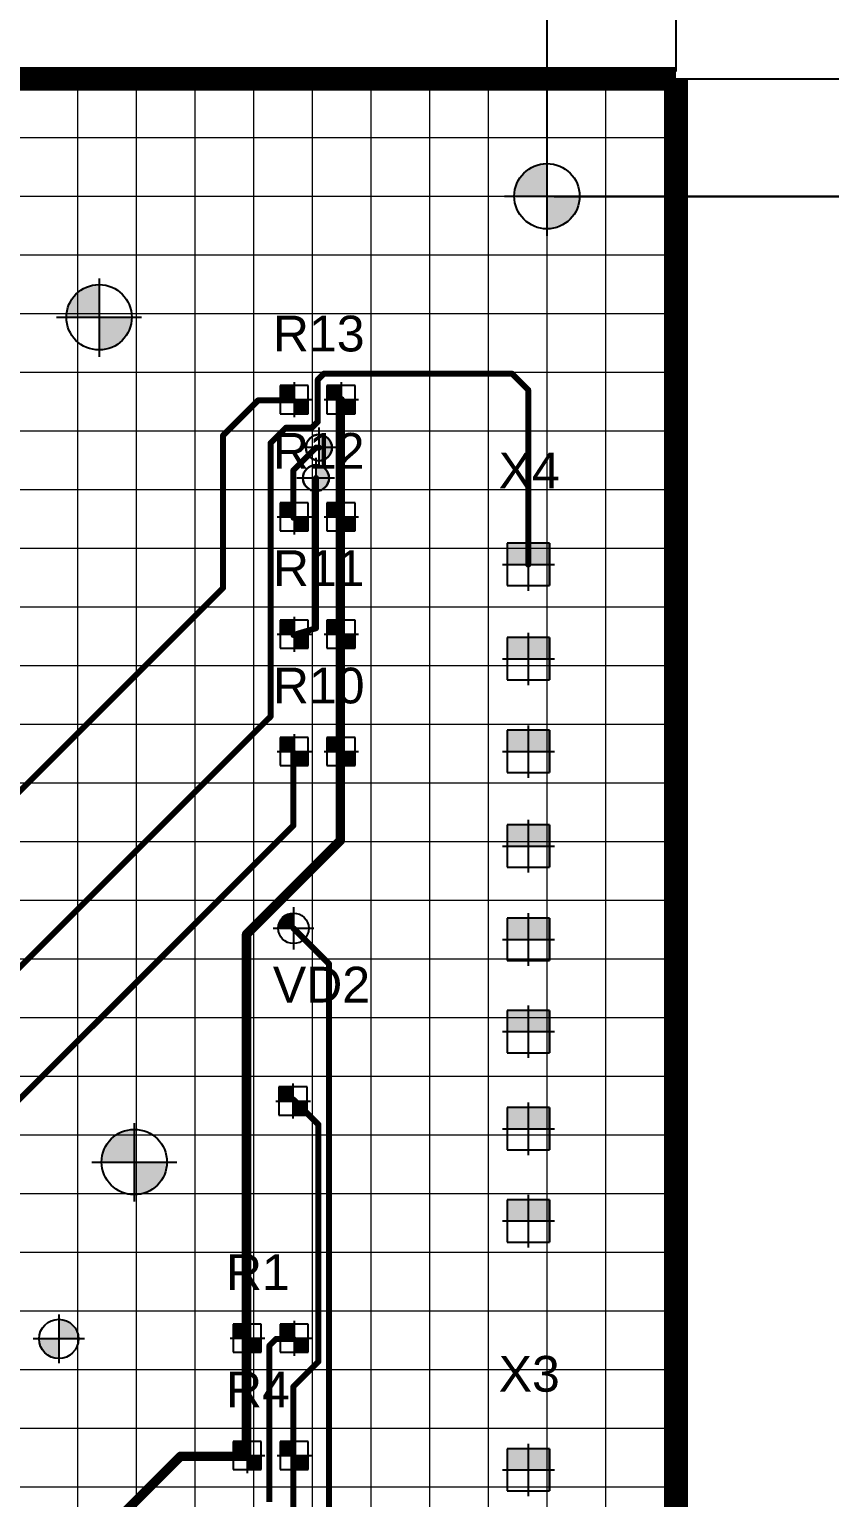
# Model space of a CAD drawing. Header units: millimetres. Extents: x 4478846 to 4492776, y 3796523 to 3799112.
# Drawn here: x 4481910.9 to 4481979.1, y 3798023.1 to 3798148.2 of the extents above; entities that cross this region are included whole.
import ezdxf

# ---------------------------------------------------------------- set-up
doc = ezdxf.new("R2010")
doc.units = ezdxf.units.MM
doc.linetypes.add('ACAD_ISO08W100', pattern=[36, 24, -3, 6, -3])
doc.layers.get('0').update_dxf_attribs({"lineweight": 25})
doc.layers.get('Defpoints').update_dxf_attribs({"color": 5})
for name, color, linetype in [('InternalPlane1', 76, 'Continuous'), ('InternalPlane2', 16, 'Continuous'), ('MultiLayer', 9, 'Continuous'), ('TopLayer', 1, 'Continuous'), ('TopOverlay', 2, 'Continuous'), ('Размеры', 7, 'Continuous')]:
    doc.layers.add(name, color=color, linetype=linetype)
for name, color, linetype, lineweight in [('Tonkaya', 3, 'Continuous', 25), ('TXT', 220, 'Continuous', 20), ('тонкая', 7, 'Continuous', 13)]:
    doc.layers.add(name, color=color, linetype=linetype, lineweight=lineweight)
doc.styles.get("Standard").update_dxf_attribs({"font": 'arial.ttf'})
doc.dimstyles.new('ISO-25', dxfattribs={"dimtxt": 2.5, "dimasz": 2.5, "dimexe": 1.25, "dimexo": 0.625, "dimtad": 1, "dimtxsty": 'Standard', "dimcen": 2.5, "dimadec": 0, "dimazin": 0, "dimtfac": 1, "dimtmove": 0, "dimatfit": 3, "dimfxl": 1, "dimarcsym": 0})

# ---------------------------------------------------------------- blocks, each defined once
blk = doc.blocks.new('*U275')
at = {"layer": 'тонкая'}
blk.add_line((-128, 0), (128, 0), dxfattribs=at)
blk = doc.blocks.new('*U276')
at = {"layer": 'тонкая', "color": 0, "linetype": 'ByBlock', "lineweight": -2, "transparency": 16777216}
for p in [(0, 190), (0, 185), (0, 180), (0, 175), (0, 170), (0, 165), (0, 160), (0, 155), (0, 150), (0, 145), (0, 140), (0, 135), (0, 130), (0, 125), (0, 120), (0, 115), (0, 110), (0, 105), (0, 100), (0, 95), (0, 90), (0, 85), (0, 80), (0, 75), (0, 70)]:
    blk.add_blockref('*U275', p, dxfattribs=at)
blk = doc.blocks.new('*U281')
at = {"layer": 'тонкая'}
blk.add_line((0, 95), (0, -95), dxfattribs=at)
blk = doc.blocks.new('*U282')
at = {"layer": 'тонкая', "color": 0, "linetype": 'ByBlock', "lineweight": -2, "transparency": 16777216}
for p in [(205, 0), (210, 0), (215, 0), (220, 0), (225, 0), (230, 0), (235, 0), (240, 0), (245, 0), (250, 0), (255, 0)]:
    blk.add_blockref('*U281', p, dxfattribs=at)
blk = doc.blocks.new('*D290')
at = {"layer": 'Defpoints', "color": 0, "transparency": 16777216}
for p in [(4481709.99, 3798203.87), (4481709.99, 3798143.99), (4481965.99, 3798143.99)]:
    blk.add_point(p, dxfattribs=at)
at = {"layer": 'тонкая', "color": 0, "lineweight": -2, "transparency": 16777216}
for p, q in [((4481709.99, 3798144.62), (4481709.99, 3798205.12)), ((4481965.99, 3798144.62), (4481965.99, 3798205.12)), ((4481963.49, 3798203.87), (4481712.49, 3798203.87))]:
    blk.add_line(p, q, dxfattribs=at)
at = {"layer": 'тонкая', "color": 0, "transparency": 16777216}
for points in [[(4481712.49, 3798204.29), (4481712.49, 3798203.46), (4481709.99, 3798203.87)], [(4481963.49, 3798204.29), (4481963.49, 3798203.46), (4481965.99, 3798203.87)]]:
    blk.add_solid(points, dxfattribs=at)
at = {"layer": 'тонкая', "color": 0, "transparency": 16777216, "insert": (4481837.99, 3798206), "char_height": 2.5, "width": 8.9417, "attachment_point": 5}
blk.add_mtext('130%%P0,2', dxfattribs=at)
blk = doc.blocks.new('*D291')
at = {"layer": 'Defpoints', "color": 0, "transparency": 16777216}
for p in [(4481719.99, 3798173.42), (4481719.99, 3798134.02), (4481954.99, 3798133.96)]:
    blk.add_point(p, dxfattribs=at)
at = {"layer": 'тонкая', "color": 0, "lineweight": -2, "transparency": 16777216}
for p, q in [((4481719.99, 3798134.65), (4481719.99, 3798174.67)), ((4481954.99, 3798134.58), (4481954.99, 3798174.67)), ((4481952.49, 3798173.42), (4481722.49, 3798173.42))]:
    blk.add_line(p, q, dxfattribs=at)
at = {"layer": 'тонкая', "color": 0, "transparency": 16777216}
for points in [[(4481722.49, 3798173.84), (4481722.49, 3798173.01), (4481719.99, 3798173.42)], [(4481952.49, 3798173.84), (4481952.49, 3798173.01), (4481954.99, 3798173.42)]]:
    blk.add_solid(points, dxfattribs=at)
at = {"layer": 'тонкая', "color": 0, "transparency": 16777216, "insert": (4481837.49, 3798175.32), "char_height": 2.5, "attachment_point": 5}
blk.add_mtext('120', dxfattribs=at)
blk = doc.blocks.new('*D292')
at = {"layer": 'Defpoints', "color": 0, "transparency": 16777216}
for p in [(4481965.99, 3798143.99), (4481965.99, 3797954.37), (4482029.45, 3797954.37)]:
    blk.add_point(p, dxfattribs=at)
at = {"layer": 'тонкая', "color": 0, "lineweight": -2, "transparency": 16777216}
for p, q in [((4481966.61, 3798143.99), (4482030.7, 3798143.99)), ((4482029.45, 3798141.49), (4482029.45, 3797956.87)), ((4481966.61, 3797954.37), (4482030.7, 3797954.37))]:
    blk.add_line(p, q, dxfattribs=at)
at = {"layer": 'тонкая', "color": 0, "transparency": 16777216}
for points in [[(4482029.03, 3798141.49), (4482029.87, 3798141.49), (4482029.45, 3798143.99)], [(4482029.03, 3797956.87), (4482029.87, 3797956.87), (4482029.45, 3797954.37)]]:
    blk.add_solid(points, dxfattribs=at)
at = {"layer": 'тонкая', "color": 0, "transparency": 16777216, "insert": (4482027.32, 3798049.18), "char_height": 2.5, "attachment_point": 5, "rotation": 90}
blk.add_mtext('95%%P0,2', dxfattribs=at)
blk = doc.blocks.new('*D293')
at = {"layer": 'Defpoints', "color": 0, "transparency": 16777216}
for p in [(4481954.99, 3798133.99), (4481954.99, 3797963.96), (4482001.46, 3797963.96)]:
    blk.add_point(p, dxfattribs=at)
at = {"layer": 'тонкая', "color": 0, "lineweight": -2, "transparency": 16777216}
for p, q in [((4481955.61, 3798133.99), (4482002.71, 3798133.99)), ((4482001.46, 3798131.49), (4482001.46, 3797966.46)), ((4481955.61, 3797963.96), (4482002.71, 3797963.96))]:
    blk.add_line(p, q, dxfattribs=at)
at = {"layer": 'тонкая', "color": 0, "transparency": 16777216}
for points in [[(4482001.04, 3798131.49), (4482001.88, 3798131.49), (4482001.46, 3798133.99)], [(4482001.04, 3797966.46), (4482001.88, 3797966.46), (4482001.46, 3797963.96)]]:
    blk.add_solid(points, dxfattribs=at)
at = {"layer": 'тонкая', "color": 0, "transparency": 16777216, "insert": (4481999.56, 3798048.97), "char_height": 2.5, "attachment_point": 5, "rotation": 90}
blk.add_mtext('85', dxfattribs=at)
blk = doc.blocks.new('*D294')
at = {"layer": 'Defpoints', "color": 0, "transparency": 16777216}
for p in [(4481954.99, 3798143.99), (4482001.4, 3798143.99), (4481954.99, 3798133.96)]:
    blk.add_point(p, dxfattribs=at)
at = {"layer": 'тонкая', "color": 0, "lineweight": -2, "transparency": 16777216}
for p, q in [((4481955.61, 3798143.99), (4482002.65, 3798143.99)), ((4482001.4, 3798136.46), (4482001.4, 3798141.49)), ((4481955.61, 3798133.96), (4482002.65, 3798133.96))]:
    blk.add_line(p, q, dxfattribs=at)
at = {"layer": 'тонкая', "color": 0, "transparency": 16777216}
for points in [[(4482000.98, 3798141.49), (4482001.82, 3798141.49), (4482001.4, 3798143.99)], [(4482000.98, 3798136.46), (4482001.82, 3798136.46), (4482001.4, 3798133.96)]]:
    blk.add_solid(points, dxfattribs=at)
at = {"layer": 'тонкая', "color": 0, "transparency": 16777216, "insert": (4481999.5, 3798138.97), "char_height": 2.5, "attachment_point": 5, "rotation": 90}
blk.add_mtext('5', dxfattribs=at)

msp = doc.modelspace()

# ---------------------------------------------------------------- hatches: boundary and pattern name
at = {"layer": 'Tonkaya'}
h = msp.add_hatch(color=7, dxfattribs=at)
h.dxf.hatch_style = 1
h.paths.add_polyline_path([(4481954.98717, 3798136.77403, 0.41421404), (4481952.20316, 3798133.99003), (4481954.98717, 3798133.99003)])
h.paths.add_polyline_path([(4481957.77116, 3798133.99003), (4481954.98717, 3798133.99003), (4481954.98717, 3798131.20603, 0.414213084)])
h = msp.add_hatch(color=7, dxfattribs=at)
h.dxf.hatch_style = 1
h.paths.add_polyline_path([(4481916.82715, 3798126.45402, 0.41421404), (4481914.04315, 3798123.67002), (4481916.82715, 3798123.67002)])
h.paths.add_polyline_path([(4481919.61115, 3798123.67002), (4481916.82715, 3798123.67002), (4481916.82715, 3798120.88602, 0.414213084)])
h = msp.add_hatch(color=7, dxfattribs=at)
h.dxf.hatch_style = 1
h.paths.add_polyline_path([(4481919.8272, 3798054.45406, 0.41421404), (4481917.04319, 3798051.67006), (4481919.8272, 3798051.67006)])
h.paths.add_polyline_path([(4481922.61119, 3798051.67006), (4481919.8272, 3798051.67006), (4481919.8272, 3798048.88606, 0.414213084)])
h = msp.add_hatch(color=7, dxfattribs=at)
h.dxf.hatch_style = 1
h.paths.add_polyline_path([(4481913.38717, 3798038.2678), (4481913.38717, 3798036.59008), (4481915.06489, 3798036.59008, 0.414213562)])
h.paths.add_polyline_path([(4481913.38717, 3798036.59008), (4481911.70945, 3798036.59008, 0.414213562), (4481913.38717, 3798034.91236)])
at = {"layer": 'TXT'}
h = msp.add_hatch(color=0, dxfattribs=at)
h.dxf.hatch_style = 1
h.paths.add_polyline_path([(4481933.38713, 3798072.89086, 0.414213562), (4481932.08633, 3798071.59006), (4481933.38713, 3798071.59006)])
at = {"layer": 'Размеры', "lineweight": 30}
h = msp.add_hatch(color=0, dxfattribs=at)
h.dxf.hatch_style = 1
edge = h.paths.add_edge_path()
edge.add_line((4481936.66949, 3798112.82856), (4481935.56076, 3798112.55843))
edge.add_line((4481935.56076, 3798112.55843), (4481935.56076, 3798111.44874))
edge.add_arc((4481935.67489, 3798112.4924), 1.04987, 263.7592025, 378.6746193)
edge = h.paths.add_edge_path()
edge.add_line((4481935.56076, 3798113.66812), (4481935.56076, 3798112.55843))
edge.add_line((4481935.56076, 3798112.55843), (4481936.66949, 3798112.82856))
edge.add_arc((4481935.48779, 3798112.41988), 1.25038, 19.0774453, 86.6543092)
h = msp.add_hatch(color=0, dxfattribs=at)
h.dxf.hatch_style = 1
edge = h.paths.add_edge_path()
edge.add_line((4481936.41549, 3798110.23776), (4481935.30676, 3798109.96763))
edge.add_line((4481935.30676, 3798109.96763), (4481935.30676, 3798108.85794))
edge.add_arc((4481935.42089, 3798109.9016), 1.04987, 263.7592025, 378.6746193)
edge = h.paths.add_edge_path()
edge.add_line((4481935.30676, 3798111.07732), (4481935.30676, 3798109.96763))
edge.add_line((4481935.30676, 3798109.96763), (4481936.41549, 3798110.23776))
edge.add_arc((4481935.23379, 3798109.82908), 1.25038, 19.0774453, 86.6543092)

# ---------------------------------------------------------------- linework, layer by layer
at = {"color": 7, "linetype": 'Continuous'}
for p, q in [((4481934.64713, 3798117.86002), (4481932.24287, 3798117.86002)), ((4481932.24287, 3798117.86002), (4481932.24287, 3798115.45576)), ((4481933.445, 3798118.1386), (4481933.44419, 3798115.15668)), ((4481934.64713, 3798115.45576), (4481934.64713, 3798117.86002)), ((4481934.64713, 3798115.45576), (4481934.64713, 3798117.86002)), ((4481938.64712, 3798117.86002), (4481936.24286, 3798117.86002)), ((4481936.24286, 3798117.86002), (4481936.24286, 3798115.45576)), ((4481937.44499, 3798118.1386), (4481937.44418, 3798115.15668)), ((4481938.64712, 3798115.45576), (4481938.64712, 3798117.86002)), ((4481938.64712, 3798115.45576), (4481938.64712, 3798117.86002)), ((4481931.99012, 3798116.65789), (4481934.94277, 3798116.65789)), ((4481935.99011, 3798116.65789), (4481938.94277, 3798116.65789)), ((4481932.24287, 3798115.45576), (4481934.64713, 3798115.45576)), ((4481936.24286, 3798115.45576), (4481938.64712, 3798115.45576)), ((4481934.64713, 3798107.86004), (4481932.24287, 3798107.86004)), ((4481932.24287, 3798107.86004), (4481932.24287, 3798105.45578)), ((4481933.445, 3798108.13862), (4481933.44419, 3798105.1567)), ((4481934.64713, 3798105.45578), (4481934.64713, 3798107.86004)), ((4481934.64713, 3798105.45578), (4481934.64713, 3798107.86004)), ((4481938.64712, 3798107.86004), (4481936.24286, 3798107.86004)), ((4481936.24286, 3798107.86004), (4481936.24286, 3798105.45578)), ((4481937.44499, 3798108.13862), (4481937.44418, 3798105.1567)), ((4481938.64712, 3798105.45578), (4481938.64712, 3798107.86004)), ((4481938.64712, 3798105.45578), (4481938.64712, 3798107.86004)), ((4481931.99012, 3798106.65791), (4481934.94277, 3798106.65791)), ((4481935.99011, 3798106.65791), (4481938.94277, 3798106.65791)), ((4481932.24287, 3798105.45578), (4481934.64713, 3798105.45578)), ((4481936.24286, 3798105.45578), (4481938.64712, 3798105.45578)), ((4481953.38781, 3798104.8265), (4481953.38658, 3798100.35361)), ((4481955.191, 3798104.40863), (4481951.58461, 3798104.40863)), ((4481951.58461, 3798104.40863), (4481951.58461, 3798100.80223)), ((4481955.19078, 3798104.40764), (4481955.1888, 3798100.80125)), ((4481955.191, 3798100.80223), (4481955.191, 3798104.40863)), ((4481951.20549, 3798102.60543), (4481955.63447, 3798102.60543)), ((4481951.58461, 3798100.80223), (4481955.191, 3798100.80223)), ((4481934.64713, 3798097.86006), (4481932.24287, 3798097.86006)), ((4481932.24287, 3798097.86006), (4481932.24287, 3798095.4558)), ((4481933.445, 3798098.13864), (4481933.44419, 3798095.15672)), ((4481934.64713, 3798095.4558), (4481934.64713, 3798097.86006)), ((4481934.64713, 3798095.4558), (4481934.64713, 3798097.86006)), ((4481938.64712, 3798097.86006), (4481936.24286, 3798097.86006)), ((4481936.24286, 3798097.86006), (4481936.24286, 3798095.4558)), ((4481937.44499, 3798098.13864), (4481937.44418, 3798095.15672)), ((4481938.64712, 3798095.4558), (4481938.64712, 3798097.86006)), ((4481938.64712, 3798095.4558), (4481938.64712, 3798097.86006)), ((4481931.99012, 3798096.65793), (4481934.94277, 3798096.65793)), ((4481935.99011, 3798096.65793), (4481938.94277, 3798096.65793)), ((4481955.191, 3798096.36672), (4481951.58461, 3798096.36672)), ((4481951.58461, 3798096.36672), (4481951.58461, 3798092.76032)), ((4481953.38781, 3798096.78459), (4481953.38658, 3798092.3117)), ((4481955.19078, 3798096.36573), (4481955.1888, 3798092.75934)), ((4481955.191, 3798092.76032), (4481955.191, 3798096.36672)), ((4481932.24287, 3798095.4558), (4481934.64713, 3798095.4558)), ((4481936.24286, 3798095.4558), (4481938.64712, 3798095.4558)), ((4481951.20549, 3798094.56352), (4481955.63447, 3798094.56352)), ((4481951.58461, 3798092.76032), (4481955.191, 3798092.76032)), ((4481955.191, 3798088.46768), (4481951.58461, 3798088.46768)), ((4481951.58461, 3798088.46768), (4481951.58461, 3798084.86129)), ((4481953.38781, 3798088.88555), (4481953.38658, 3798084.41266)), ((4481955.19078, 3798088.4667), (4481955.1888, 3798084.8603)), ((4481955.191, 3798084.86129), (4481955.191, 3798088.46768)), ((4481934.64713, 3798087.86008), (4481932.24287, 3798087.86008)), ((4481932.24287, 3798087.86008), (4481932.24287, 3798085.45582)), ((4481933.445, 3798088.13866), (4481933.44419, 3798085.15674)), ((4481934.64713, 3798085.45582), (4481934.64713, 3798087.86008)), ((4481934.64713, 3798085.45582), (4481934.64713, 3798087.86008)), ((4481938.64712, 3798087.86008), (4481936.24286, 3798087.86008)), ((4481936.24286, 3798087.86008), (4481936.24286, 3798085.45582)), ((4481937.44499, 3798088.13866), (4481937.44418, 3798085.15674)), ((4481938.64712, 3798085.45582), (4481938.64712, 3798087.86008)), ((4481938.64712, 3798085.45582), (4481938.64712, 3798087.86008)), ((4481931.99012, 3798086.65795), (4481934.94277, 3798086.65795)), ((4481935.99011, 3798086.65795), (4481938.94277, 3798086.65795)), ((4481951.20549, 3798086.66449), (4481955.63447, 3798086.66449)), ((4481932.24287, 3798085.45582), (4481934.64713, 3798085.45582)), ((4481936.24286, 3798085.45582), (4481938.64712, 3798085.45582)), ((4481951.58461, 3798084.86129), (4481955.191, 3798084.86129)), ((4481955.191, 3798080.40657), (4481951.58461, 3798080.40657)), ((4481951.58461, 3798080.40657), (4481951.58461, 3798076.80018)), ((4481953.38781, 3798080.82444), (4481953.38658, 3798076.35155)), ((4481955.19078, 3798080.40559), (4481955.1888, 3798076.79919)), ((4481955.191, 3798076.80018), (4481955.191, 3798080.40657)), ((4481951.20549, 3798078.60338), (4481955.63447, 3798078.60338)), ((4481951.58461, 3798076.80018), (4481955.191, 3798076.80018)), ((4481955.191, 3798072.45007), (4481951.58461, 3798072.45007)), ((4481951.58461, 3798072.45007), (4481951.58461, 3798068.84368)), ((4481953.38781, 3798072.86794), (4481953.38658, 3798068.39505)), ((4481955.19078, 3798072.44909), (4481955.1888, 3798068.8427)), ((4481955.191, 3798068.84368), (4481955.191, 3798072.45007)), ((4481951.20549, 3798070.64688), (4481955.63447, 3798070.64688)), ((4481951.58461, 3798068.84368), (4481955.191, 3798068.84368)), ((4481953.38781, 3798065.01206), (4481953.38658, 3798060.53917)), ((4481955.191, 3798064.59419), (4481951.58461, 3798064.59419)), ((4481951.58461, 3798064.59419), (4481951.58461, 3798060.98779)), ((4481955.19078, 3798064.5932), (4481955.1888, 3798060.98681)), ((4481955.191, 3798060.98779), (4481955.191, 3798064.59419)), ((4481951.20549, 3798062.79099), (4481955.63447, 3798062.79099)), ((4481951.58461, 3798060.98779), (4481955.191, 3798060.98779)), ((4481934.54727, 3798058.07232), (4481932.14301, 3798058.07232)), ((4481932.14301, 3798058.07232), (4481932.14301, 3798055.66805)), ((4481933.34514, 3798058.3509), (4481933.34432, 3798055.36897)), ((4481934.54727, 3798055.66805), (4481934.54727, 3798058.07232)), ((4481934.54727, 3798055.66805), (4481934.54727, 3798058.07232)), ((4481931.89026, 3798056.87019), (4481934.84291, 3798056.87019)), ((4481955.191, 3798056.31708), (4481951.58461, 3798056.31708)), ((4481951.58461, 3798056.31708), (4481951.58461, 3798052.71069)), ((4481953.38781, 3798056.73495), (4481953.38658, 3798052.26206)), ((4481955.19078, 3798056.31609), (4481955.1888, 3798052.7097)), ((4481955.191, 3798052.71069), (4481955.191, 3798056.31708)), ((4481932.14301, 3798055.66805), (4481934.54727, 3798055.66805)), ((4481951.20549, 3798054.51388), (4481955.63447, 3798054.51388)), ((4481951.58461, 3798052.71069), (4481955.191, 3798052.71069)), ((4481955.191, 3798048.45143), (4481951.58461, 3798048.45143)), ((4481951.58461, 3798048.45143), (4481951.58461, 3798044.84503)), ((4481953.38781, 3798048.8693), (4481953.38658, 3798044.39641)), ((4481955.19078, 3798048.45044), (4481955.1888, 3798044.84405)), ((4481955.191, 3798044.84503), (4481955.191, 3798048.45143)), ((4481951.20549, 3798046.64823), (4481955.63447, 3798046.64823)), ((4481951.58461, 3798044.84503), (4481955.191, 3798044.84503)), ((4481930.64714, 3798037.86008), (4481928.24288, 3798037.86008)), ((4481928.24288, 3798037.86008), (4481928.24288, 3798035.45582)), ((4481929.44501, 3798038.13866), (4481929.44419, 3798035.15674)), ((4481930.64714, 3798035.45582), (4481930.64714, 3798037.86008)), ((4481930.64714, 3798035.45582), (4481930.64714, 3798037.86008)), ((4481934.64713, 3798037.86008), (4481932.24287, 3798037.86008)), ((4481932.24287, 3798037.86008), (4481932.24287, 3798035.45582)), ((4481933.445, 3798038.13866), (4481933.44419, 3798035.15674)), ((4481934.64713, 3798035.45582), (4481934.64713, 3798037.86008)), ((4481934.64713, 3798035.45582), (4481934.64713, 3798037.86008)), ((4481927.99013, 3798036.65795), (4481930.94278, 3798036.65795)), ((4481931.99012, 3798036.65795), (4481934.94277, 3798036.65795)), ((4481928.24288, 3798035.45582), (4481930.64714, 3798035.45582)), ((4481932.24287, 3798035.45582), (4481934.64713, 3798035.45582)), ((4481930.64714, 3798027.86), (4481928.24288, 3798027.86)), ((4481928.24288, 3798027.86), (4481928.24288, 3798025.45574)), ((4481929.44501, 3798028.13858), (4481929.44419, 3798025.15665)), ((4481930.64714, 3798025.45574), (4481930.64714, 3798027.86)), ((4481930.64714, 3798025.45574), (4481930.64714, 3798027.86)), ((4481934.64713, 3798027.86), (4481932.24287, 3798027.86)), ((4481932.24287, 3798027.86), (4481932.24287, 3798025.45574)), ((4481933.445, 3798028.13858), (4481933.44419, 3798025.15665)), ((4481934.64713, 3798025.45574), (4481934.64713, 3798027.86)), ((4481934.64713, 3798025.45574), (4481934.64713, 3798027.86)), ((4481955.191, 3798027.23877), (4481951.58461, 3798027.23877)), ((4481951.58461, 3798027.23877), (4481951.58461, 3798023.63237)), ((4481953.38781, 3798027.65664), (4481953.38658, 3798023.18375)), ((4481955.19078, 3798027.23778), (4481955.1888, 3798023.63139)), ((4481955.191, 3798023.63237), (4481955.191, 3798027.23877)), ((4481927.99013, 3798026.65787), (4481930.94278, 3798026.65787)), ((4481931.99012, 3798026.65787), (4481934.94277, 3798026.65787)), ((4481928.24288, 3798025.45574), (4481930.64714, 3798025.45574)), ((4481932.24287, 3798025.45574), (4481934.64713, 3798025.45574)), ((4481951.20549, 3798025.43557), (4481955.63447, 3798025.43557)), ((4481951.58461, 3798023.63237), (4481955.191, 3798023.63237))]:
    msp.add_line(p, q, dxfattribs=at)
at = {"color": 7}
for points in [[(4481933.445, 3798116.65789), (4481933.445, 3798117.86002), (4481932.24287, 3798116.65789), (4481932.24287, 3798117.86002)], [(4481933.445, 3798116.65789), (4481933.445, 3798117.86002), (4481932.24287, 3798116.65789), (4481932.24287, 3798117.86002)], [(4481937.44499, 3798116.65789), (4481937.44499, 3798117.86002), (4481936.24286, 3798116.65789), (4481936.24286, 3798117.86002)], [(4481937.44499, 3798116.65789), (4481937.44499, 3798117.86002), (4481936.24286, 3798116.65789), (4481936.24286, 3798117.86002)], [(4481933.445, 3798116.65789), (4481933.445, 3798115.45576), (4481934.64713, 3798116.65789), (4481934.64713, 3798115.45576)], [(4481933.445, 3798116.65789), (4481933.445, 3798115.45576), (4481934.64713, 3798116.65789), (4481934.64713, 3798115.45576)], [(4481937.44499, 3798116.65789), (4481937.44499, 3798115.45576), (4481938.64712, 3798116.65789), (4481938.64712, 3798115.45576)], [(4481937.44499, 3798116.65789), (4481937.44499, 3798115.45576), (4481938.64712, 3798116.65789), (4481938.64712, 3798115.45576)], [(4481933.445, 3798106.65791), (4481933.445, 3798107.86004), (4481932.24287, 3798106.65791), (4481932.24287, 3798107.86004)], [(4481933.445, 3798106.65791), (4481933.445, 3798107.86004), (4481932.24287, 3798106.65791), (4481932.24287, 3798107.86004)], [(4481937.44499, 3798106.65791), (4481937.44499, 3798107.86004), (4481936.24286, 3798106.65791), (4481936.24286, 3798107.86004)], [(4481937.44499, 3798106.65791), (4481937.44499, 3798107.86004), (4481936.24286, 3798106.65791), (4481936.24286, 3798107.86004)], [(4481933.445, 3798106.65791), (4481933.445, 3798105.45578), (4481934.64713, 3798106.65791), (4481934.64713, 3798105.45578)], [(4481933.445, 3798106.65791), (4481933.445, 3798105.45578), (4481934.64713, 3798106.65791), (4481934.64713, 3798105.45578)], [(4481937.44499, 3798106.65791), (4481937.44499, 3798105.45578), (4481938.64712, 3798106.65791), (4481938.64712, 3798105.45578)], [(4481937.44499, 3798106.65791), (4481937.44499, 3798105.45578), (4481938.64712, 3798106.65791), (4481938.64712, 3798105.45578)], [(4481953.38781, 3798102.60543), (4481953.38781, 3798104.40863), (4481951.58461, 3798102.60543), (4481951.58461, 3798104.40863)], [(4481953.38781, 3798102.60543), (4481953.38781, 3798104.40863), (4481951.58461, 3798102.60543), (4481951.58461, 3798104.40863)], [(4481953.38659, 3798102.60543), (4481953.38758, 3798104.40863), (4481955.18979, 3798102.60444), (4481955.19078, 3798104.40764)], [(4481953.38659, 3798102.60543), (4481953.38758, 3798104.40863), (4481955.18979, 3798102.60444), (4481955.19078, 3798104.40764)], [(4481933.445, 3798096.65793), (4481933.445, 3798097.86006), (4481932.24287, 3798096.65793), (4481932.24287, 3798097.86006)], [(4481933.445, 3798096.65793), (4481933.445, 3798097.86006), (4481932.24287, 3798096.65793), (4481932.24287, 3798097.86006)], [(4481937.44499, 3798096.65793), (4481937.44499, 3798097.86006), (4481936.24286, 3798096.65793), (4481936.24286, 3798097.86006)], [(4481937.44499, 3798096.65793), (4481937.44499, 3798097.86006), (4481936.24286, 3798096.65793), (4481936.24286, 3798097.86006)], [(4481933.445, 3798096.65793), (4481933.445, 3798095.4558), (4481934.64713, 3798096.65793), (4481934.64713, 3798095.4558)], [(4481933.445, 3798096.65793), (4481933.445, 3798095.4558), (4481934.64713, 3798096.65793), (4481934.64713, 3798095.4558)], [(4481937.44499, 3798096.65793), (4481937.44499, 3798095.4558), (4481938.64712, 3798096.65793), (4481938.64712, 3798095.4558)], [(4481937.44499, 3798096.65793), (4481937.44499, 3798095.4558), (4481938.64712, 3798096.65793), (4481938.64712, 3798095.4558)], [(4481953.38781, 3798094.56352), (4481953.38781, 3798096.36672), (4481951.58461, 3798094.56352), (4481951.58461, 3798096.36672)], [(4481953.38781, 3798094.56352), (4481953.38781, 3798096.36672), (4481951.58461, 3798094.56352), (4481951.58461, 3798096.36672)], [(4481953.38659, 3798094.56352), (4481953.38758, 3798096.36672), (4481955.18979, 3798094.56253), (4481955.19078, 3798096.36573)], [(4481953.38659, 3798094.56352), (4481953.38758, 3798096.36672), (4481955.18979, 3798094.56253), (4481955.19078, 3798096.36573)], [(4481953.38781, 3798086.66449), (4481953.38781, 3798088.46768), (4481951.58461, 3798086.66449), (4481951.58461, 3798088.46768)], [(4481953.38781, 3798086.66449), (4481953.38781, 3798088.46768), (4481951.58461, 3798086.66449), (4481951.58461, 3798088.46768)], [(4481953.38659, 3798086.66449), (4481953.38758, 3798088.46768), (4481955.18979, 3798086.6635), (4481955.19078, 3798088.4667)], [(4481953.38659, 3798086.66449), (4481953.38758, 3798088.46768), (4481955.18979, 3798086.6635), (4481955.19078, 3798088.4667)], [(4481933.445, 3798086.65795), (4481933.445, 3798087.86008), (4481932.24287, 3798086.65795), (4481932.24287, 3798087.86008)], [(4481933.445, 3798086.65795), (4481933.445, 3798087.86008), (4481932.24287, 3798086.65795), (4481932.24287, 3798087.86008)], [(4481937.44499, 3798086.65795), (4481937.44499, 3798087.86008), (4481936.24286, 3798086.65795), (4481936.24286, 3798087.86008)], [(4481937.44499, 3798086.65795), (4481937.44499, 3798087.86008), (4481936.24286, 3798086.65795), (4481936.24286, 3798087.86008)], [(4481933.445, 3798086.65795), (4481933.445, 3798085.45582), (4481934.64713, 3798086.65795), (4481934.64713, 3798085.45582)], [(4481933.445, 3798086.65795), (4481933.445, 3798085.45582), (4481934.64713, 3798086.65795), (4481934.64713, 3798085.45582)], [(4481937.44499, 3798086.65795), (4481937.44499, 3798085.45582), (4481938.64712, 3798086.65795), (4481938.64712, 3798085.45582)], [(4481937.44499, 3798086.65795), (4481937.44499, 3798085.45582), (4481938.64712, 3798086.65795), (4481938.64712, 3798085.45582)], [(4481953.38781, 3798078.60338), (4481953.38781, 3798080.40657), (4481951.58461, 3798078.60338), (4481951.58461, 3798080.40657)], [(4481953.38781, 3798078.60338), (4481953.38781, 3798080.40657), (4481951.58461, 3798078.60338), (4481951.58461, 3798080.40657)], [(4481953.38659, 3798078.60338), (4481953.38758, 3798080.40657), (4481955.18979, 3798078.60239), (4481955.19078, 3798080.40559)], [(4481953.38659, 3798078.60338), (4481953.38758, 3798080.40657), (4481955.18979, 3798078.60239), (4481955.19078, 3798080.40559)], [(4481953.38781, 3798070.64688), (4481953.38781, 3798072.45007), (4481951.58461, 3798070.64688), (4481951.58461, 3798072.45007)], [(4481953.38781, 3798070.64688), (4481953.38781, 3798072.45007), (4481951.58461, 3798070.64688), (4481951.58461, 3798072.45007)], [(4481953.38659, 3798070.64688), (4481953.38758, 3798072.45007), (4481955.18979, 3798070.64589), (4481955.19078, 3798072.44909)], [(4481953.38659, 3798070.64688), (4481953.38758, 3798072.45007), (4481955.18979, 3798070.64589), (4481955.19078, 3798072.44909)], [(4481953.38781, 3798062.79099), (4481953.38781, 3798064.59419), (4481951.58461, 3798062.79099), (4481951.58461, 3798064.59419)], [(4481953.38781, 3798062.79099), (4481953.38781, 3798064.59419), (4481951.58461, 3798062.79099), (4481951.58461, 3798064.59419)], [(4481953.38659, 3798062.79099), (4481953.38758, 3798064.59419), (4481955.18979, 3798062.79), (4481955.19078, 3798064.5932)], [(4481953.38659, 3798062.79099), (4481953.38758, 3798064.59419), (4481955.18979, 3798062.79), (4481955.19078, 3798064.5932)], [(4481933.34514, 3798056.87019), (4481933.34514, 3798058.07232), (4481932.14301, 3798056.87019), (4481932.14301, 3798058.07232)], [(4481933.34514, 3798056.87019), (4481933.34514, 3798058.07232), (4481932.14301, 3798056.87019), (4481932.14301, 3798058.07232)], [(4481933.34514, 3798056.87019), (4481933.34514, 3798055.66805), (4481934.54727, 3798056.87019), (4481934.54727, 3798055.66805)], [(4481933.34514, 3798056.87019), (4481933.34514, 3798055.66805), (4481934.54727, 3798056.87019), (4481934.54727, 3798055.66805)], [(4481953.38781, 3798054.51388), (4481953.38781, 3798056.31708), (4481951.58461, 3798054.51388), (4481951.58461, 3798056.31708)], [(4481953.38781, 3798054.51388), (4481953.38781, 3798056.31708), (4481951.58461, 3798054.51388), (4481951.58461, 3798056.31708)], [(4481953.38659, 3798054.51388), (4481953.38758, 3798056.31708), (4481955.18979, 3798054.5129), (4481955.19078, 3798056.31609)], [(4481953.38659, 3798054.51388), (4481953.38758, 3798056.31708), (4481955.18979, 3798054.5129), (4481955.19078, 3798056.31609)], [(4481953.38781, 3798046.64823), (4481953.38781, 3798048.45143), (4481951.58461, 3798046.64823), (4481951.58461, 3798048.45143)], [(4481953.38781, 3798046.64823), (4481953.38781, 3798048.45143), (4481951.58461, 3798046.64823), (4481951.58461, 3798048.45143)], [(4481953.38659, 3798046.64823), (4481953.38758, 3798048.45143), (4481955.18979, 3798046.64724), (4481955.19078, 3798048.45044)], [(4481953.38659, 3798046.64823), (4481953.38758, 3798048.45143), (4481955.18979, 3798046.64724), (4481955.19078, 3798048.45044)], [(4481929.44501, 3798036.65795), (4481929.44501, 3798037.86008), (4481928.24288, 3798036.65795), (4481928.24288, 3798037.86008)], [(4481929.44501, 3798036.65795), (4481929.44501, 3798037.86008), (4481928.24288, 3798036.65795), (4481928.24288, 3798037.86008)], [(4481933.445, 3798036.65795), (4481933.445, 3798037.86008), (4481932.24287, 3798036.65795), (4481932.24287, 3798037.86008)], [(4481933.445, 3798036.65795), (4481933.445, 3798037.86008), (4481932.24287, 3798036.65795), (4481932.24287, 3798037.86008)], [(4481929.44501, 3798036.65795), (4481929.44501, 3798035.45582), (4481930.64714, 3798036.65795), (4481930.64714, 3798035.45582)], [(4481929.44501, 3798036.65795), (4481929.44501, 3798035.45582), (4481930.64714, 3798036.65795), (4481930.64714, 3798035.45582)], [(4481933.445, 3798036.65795), (4481933.445, 3798035.45582), (4481934.64713, 3798036.65795), (4481934.64713, 3798035.45582)], [(4481933.445, 3798036.65795), (4481933.445, 3798035.45582), (4481934.64713, 3798036.65795), (4481934.64713, 3798035.45582)], [(4481929.44501, 3798026.65787), (4481929.44501, 3798027.86), (4481928.24288, 3798026.65787), (4481928.24288, 3798027.86)], [(4481929.44501, 3798026.65787), (4481929.44501, 3798027.86), (4481928.24288, 3798026.65787), (4481928.24288, 3798027.86)], [(4481933.445, 3798026.65787), (4481933.445, 3798027.86), (4481932.24287, 3798026.65787), (4481932.24287, 3798027.86)], [(4481933.445, 3798026.65787), (4481933.445, 3798027.86), (4481932.24287, 3798026.65787), (4481932.24287, 3798027.86)], [(4481953.38781, 3798025.43557), (4481953.38781, 3798027.23877), (4481951.58461, 3798025.43557), (4481951.58461, 3798027.23877)], [(4481953.38781, 3798025.43557), (4481953.38781, 3798027.23877), (4481951.58461, 3798025.43557), (4481951.58461, 3798027.23877)], [(4481953.38659, 3798025.43557), (4481953.38758, 3798027.23877), (4481955.18979, 3798025.43458), (4481955.19078, 3798027.23778)], [(4481953.38659, 3798025.43557), (4481953.38758, 3798027.23877), (4481955.18979, 3798025.43458), (4481955.19078, 3798027.23778)], [(4481929.44501, 3798026.65787), (4481929.44501, 3798025.45574), (4481930.64714, 3798026.65787), (4481930.64714, 3798025.45574)], [(4481929.44501, 3798026.65787), (4481929.44501, 3798025.45574), (4481930.64714, 3798026.65787), (4481930.64714, 3798025.45574)], [(4481933.445, 3798026.65787), (4481933.445, 3798025.45574), (4481934.64713, 3798026.65787), (4481934.64713, 3798025.45574)], [(4481933.445, 3798026.65787), (4481933.445, 3798025.45574), (4481934.64713, 3798026.65787), (4481934.64713, 3798025.45574)]]:
    msp.add_solid(points, dxfattribs=at)
at = {"layer": 'InternalPlane1', "lineweight": 106, "const_width": 2.032}
msp.add_lwpolyline([(4481965.98716, 3797953.99003), (4481965.98717, 3798143.99003)], dxfattribs=at)
at = {"layer": 'InternalPlane1', "const_width": 1.016}
msp.add_lwpolyline([(4481965.47917, 3798138.99003, 1), (4481966.49517, 3798138.99003, 1)], format="xyb", close=True, dxfattribs=at)
msp.add_lwpolyline([(4481965.47917, 3798138.99003, 1), (4481966.49517, 3798138.99003, 1)], format="xyb", close=True, dxfattribs=at)
at = {"layer": 'InternalPlane2', "lineweight": 106, "const_width": 2.032}
for points in [[(4481709.98716, 3798143.99003), (4481965.98717, 3798143.99003)], [(4481965.98716, 3797953.99003), (4481965.98717, 3798143.99003)]]:
    msp.add_lwpolyline(points, dxfattribs=at)
at = {"layer": 'InternalPlane2', "const_width": 1.016}
msp.add_lwpolyline([(4481965.47917, 3798138.99003, 1), (4481966.49517, 3798138.99003, 1)], format="xyb", close=True, dxfattribs=at)
msp.add_lwpolyline([(4481965.47917, 3798138.99003, 1), (4481966.49517, 3798138.99003, 1)], format="xyb", close=True, dxfattribs=at)
at = {"layer": 'MultiLayer', "color": 0}
msp.add_circle((4481933.38713, 3798071.59006), 1.3008, dxfattribs=at)
at = {"layer": 'Tonkaya', "color": 7, "lineweight": -2}
for p, q in [((4481954.98717, 3798137.29596), (4481954.98717, 3798130.61436)), ((4481951.36796, 3798133.99003), (4481958.60637, 3798133.99003)), ((4481916.82715, 3798126.97595), (4481916.82715, 3798120.29435)), ((4481913.20794, 3798123.67002), (4481920.44635, 3798123.67002)), ((4481919.8272, 3798054.97599), (4481919.8272, 3798048.29439)), ((4481916.20799, 3798051.67006), (4481923.44639, 3798051.67006))]:
    msp.add_line(p, q, dxfattribs=at)
at = {"layer": 'Tonkaya', "color": 7}
for p, q in [((4481935.56076, 3798114.2736), (4481935.56076, 3798110.9318)), ((4481937.14876, 3798112.55843), (4481933.91986, 3798112.55843)), ((4481935.30676, 3798111.6828), (4481935.30676, 3798108.341)), ((4481936.89476, 3798109.96763), (4481933.66586, 3798109.96763)), ((4481913.38717, 3798038.66378), (4481913.38717, 3798034.51638)), ((4481915.57562, 3798036.59008), (4481911.19873, 3798036.59008))]:
    msp.add_line(p, q, dxfattribs=at)
for centre, radius in [((4481954.98716, 3798133.99003), 2.784), ((4481916.82715, 3798123.67002), 2.784), ((4481919.82719, 3798051.67006), 2.784), ((4481913.38717, 3798036.59008), 1.67772)]:
    msp.add_circle(centre, radius, dxfattribs=at)
at = {"layer": 'TopLayer', "color": 0, "linetype": 'ACAD_ISO08W100'}
for p, q in [((4481933.38713, 3798073.38771), (4481933.38713, 3798069.79241)), ((4481931.65808, 3798071.59006), (4481935.11619, 3798071.59006))]:
    msp.add_line(p, q, dxfattribs=at)
at = {"layer": 'TopLayer'}
for points, const_width in [([(4481935.45916, 3798118.34963), (4481935.96716, 3798118.85763)], 0.508), ([(4481935.45916, 3798114.76519), (4481935.45916, 3798118.34963)], 0.508), ([(4481935.96716, 3798118.85763), (4481952.0156, 3798118.85763)], 0.508), ([(4481952.0156, 3798118.85763), (4481953.3872, 3798117.48603)], 0.508), ([(4481953.3872, 3798102.59005), (4481953.3872, 3798117.48603)], 0.508), ([(4481927.38196, 3798113.59282), (4481930.37916, 3798116.59002)], 0.508), ([(4481930.37916, 3798116.59002), (4481933.38713, 3798116.59002)], 0.508), ([(4481937.38713, 3798106.59004), (4481937.38713, 3798116.59002)], 0.8), ([(4481934.95116, 3798114.25719), (4481935.45916, 3798114.76519)], 0.508), ([(4481927.38196, 3798100.58487), (4481927.38196, 3798113.59282)], 0.508), ([(4481931.44596, 3798112.95843), (4481932.74472, 3798114.25719)], 0.508), ([(4481932.74472, 3798114.25719), (4481934.95116, 3798114.25719)], 0.508), ([(4481931.44596, 3798089.64885), (4481931.44596, 3798112.95843)], 0.508), ([(4481933.38713, 3798110.6388), (4481935.30676, 3798112.55843)], 0.508), ([(4481935.30676, 3798112.55843), (4481935.56076, 3798112.55843)], 0.508), ([(4481933.38713, 3798106.59004), (4481933.38713, 3798110.6388)], 0.508), ([(4481935.30676, 3798097.16603), (4481935.30676, 3798109.96763)], 0.508), ([(4481937.38713, 3798096.59006), (4481937.38713, 3798106.59004)], 0.8), ([(4481863.38717, 3798036.59008), (4481927.38196, 3798100.58487)], 0.508), ([(4481933.38713, 3798096.59006), (4481935.30676, 3798097.16603)], 0.508), ([(4481937.38713, 3798086.59008), (4481937.38713, 3798096.59006)], 0.8), ([(4481878.38719, 3798036.59008), (4481931.44596, 3798089.64885)], 0.508), ([(4481933.38713, 3798080.362), (4481933.38713, 3798086.59008)], 0.508), ([(4481937.38713, 3798079.08123), (4481937.38713, 3798086.59008)], 0.8), ([(4481890.65356, 3798037.62843), (4481933.38713, 3798080.362)], 0.508), ([(4481929.38714, 3798071.08125), (4481937.38713, 3798079.08123)], 0.8), ([(4481929.38714, 3798036.59008), (4481929.38714, 3798071.08125)], 0.8), ([(4481933.38713, 3798071.59006), (4481936.42436, 3798068.55283)], 0.508), ([(4481936.42436, 3798012.83803), (4481936.42436, 3798068.55283)], 0.508), ([(4481933.38713, 3798056.99004), (4481935.50996, 3798054.86721)], 0.508), ([(4481935.50996, 3798034.66608), (4481935.50996, 3798054.86721)], 0.508), ([(4481929.38714, 3798026.59), (4481929.38714, 3798036.59008)], 0.8), ([(4481931.34436, 3798036.03128), (4481931.90316, 3798036.59008)], 0.508), ([(4481931.34436, 3798022.69323), (4481931.34436, 3798036.03128)], 0.508), ([(4481931.90316, 3798036.59008), (4481933.38713, 3798036.59008)], 0.508), ([(4481933.38713, 3798032.54325), (4481935.50996, 3798034.66608)], 0.508), ([(4481933.38713, 3798026.59), (4481933.38713, 3798032.54325)], 0.508), ([(4481913.38717, 3798016.20201), (4481923.77516, 3798026.59)], 0.8), ([(4481923.77516, 3798026.59), (4481929.38714, 3798026.59)], 0.8), ([(4481933.38713, 3798021.05443), (4481933.38713, 3798026.59)], 0.508)]:
    msp.add_lwpolyline(points, dxfattribs=dict(at, const_width=const_width))
for points, const_width in [([(4481935.33216, 3798118.34963, 1), (4481935.58616, 3798118.34963, 1)], 0.254), ([(4481935.33216, 3798118.34963, 1), (4481935.58616, 3798118.34963, 1)], 0.254), ([(4481935.84016, 3798118.85763, 1), (4481936.09416, 3798118.85763, 1)], 0.254), ([(4481935.84016, 3798118.85763, 1), (4481936.09416, 3798118.85763, 1)], 0.254), ([(4481951.8886, 3798118.85763, 1), (4481952.1426, 3798118.85763, 1)], 0.254), ([(4481951.8886, 3798118.85763, 1), (4481952.1426, 3798118.85763, 1)], 0.254), ([(4481953.2602, 3798117.48603, 1), (4481953.5142, 3798117.48603, 1)], 0.254), ([(4481953.2602, 3798117.48603, 1), (4481953.5142, 3798117.48603, 1)], 0.254), ([(4481930.25216, 3798116.59002, 1), (4481930.50616, 3798116.59002, 1)], 0.254), ([(4481930.25216, 3798116.59002, 1), (4481930.50616, 3798116.59002, 1)], 0.254), ([(4481933.26013, 3798116.59002, 1), (4481933.51413, 3798116.59002, 1)], 0.254), ([(4481937.18713, 3798116.59002, 1), (4481937.58713, 3798116.59002, 1)], 0.4), ([(4481935.33216, 3798114.76519, 1), (4481935.58616, 3798114.76519, 1)], 0.254), ([(4481935.33216, 3798114.76519, 1), (4481935.58616, 3798114.76519, 1)], 0.254), ([(4481927.25496, 3798113.59282, 1), (4481927.50896, 3798113.59282, 1)], 0.254), ([(4481927.25496, 3798113.59282, 1), (4481927.50896, 3798113.59282, 1)], 0.254), ([(4481932.61772, 3798114.25719, 1), (4481932.87172, 3798114.25719, 1)], 0.254), ([(4481932.61772, 3798114.25719, 1), (4481932.87172, 3798114.25719, 1)], 0.254), ([(4481934.82416, 3798114.25719, 1), (4481935.07816, 3798114.25719, 1)], 0.254), ([(4481934.82416, 3798114.25719, 1), (4481935.07816, 3798114.25719, 1)], 0.254), ([(4481931.31896, 3798112.95843, 1), (4481931.57296, 3798112.95843, 1)], 0.254), ([(4481931.31896, 3798112.95843, 1), (4481931.57296, 3798112.95843, 1)], 0.254), ([(4481935.17976, 3798112.55843, 1), (4481935.43376, 3798112.55843, 1)], 0.254), ([(4481935.17976, 3798112.55843, 1), (4481935.43376, 3798112.55843, 1)], 0.254), ([(4481935.43376, 3798112.55843, 1), (4481935.68776, 3798112.55843, 1)], 0.254), ([(4481933.26013, 3798110.6388, 1), (4481933.51413, 3798110.6388, 1)], 0.254), ([(4481933.26013, 3798110.6388, 1), (4481933.51413, 3798110.6388, 1)], 0.254), ([(4481935.17976, 3798109.96763, 1), (4481935.43376, 3798109.96763, 1)], 0.254), ([(4481933.26013, 3798106.59004, 1), (4481933.51413, 3798106.59004, 1)], 0.254), ([(4481937.18713, 3798106.59004, 1), (4481937.58713, 3798106.59004, 1)], 0.4), ([(4481937.18713, 3798106.59004, 1), (4481937.58713, 3798106.59004, 1)], 0.4), ([(4481953.2602, 3798102.59005, 1), (4481953.5142, 3798102.59005, 1)], 0.254), ([(4481927.25496, 3798100.58487, 1), (4481927.50896, 3798100.58487, 1)], 0.254), ([(4481927.25496, 3798100.58487, 1), (4481927.50896, 3798100.58487, 1)], 0.254), ([(4481935.17976, 3798097.16603, 1), (4481935.43376, 3798097.16603, 1)], 0.254), ([(4481935.17976, 3798097.16603, 1), (4481935.43376, 3798097.16603, 1)], 0.254), ([(4481933.26013, 3798096.59006, 1), (4481933.51413, 3798096.59006, 1)], 0.254), ([(4481937.18713, 3798096.59006, 1), (4481937.58713, 3798096.59006, 1)], 0.4), ([(4481937.18713, 3798096.59006, 1), (4481937.58713, 3798096.59006, 1)], 0.4), ([(4481931.31896, 3798089.64885, 1), (4481931.57296, 3798089.64885, 1)], 0.254), ([(4481931.31896, 3798089.64885, 1), (4481931.57296, 3798089.64885, 1)], 0.254), ([(4481933.26013, 3798086.59008, 1), (4481933.51413, 3798086.59008, 1)], 0.254), ([(4481937.18713, 3798086.59008, 1), (4481937.58713, 3798086.59008, 1)], 0.4), ([(4481937.18713, 3798086.59008, 1), (4481937.58713, 3798086.59008, 1)], 0.4), ([(4481933.26013, 3798080.362, 1), (4481933.51413, 3798080.362, 1)], 0.254), ([(4481933.26013, 3798080.362, 1), (4481933.51413, 3798080.362, 1)], 0.254), ([(4481937.18713, 3798079.08123, 1), (4481937.58713, 3798079.08123, 1)], 0.4), ([(4481937.18713, 3798079.08123, 1), (4481937.58713, 3798079.08123, 1)], 0.4), ([(4481929.18714, 3798071.08125, 1), (4481929.58714, 3798071.08125, 1)], 0.4), ([(4481929.18714, 3798071.08125, 1), (4481929.58714, 3798071.08125, 1)], 0.4), ([(4481933.26013, 3798071.59006, 1), (4481933.51413, 3798071.59006, 1)], 0.254), ([(4481936.29736, 3798068.55283, 1), (4481936.55136, 3798068.55283, 1)], 0.254), ([(4481936.29736, 3798068.55283, 1), (4481936.55136, 3798068.55283, 1)], 0.254), ([(4481933.26013, 3798056.99004, 1), (4481933.51413, 3798056.99004, 1)], 0.254), ([(4481935.38296, 3798054.86721, 1), (4481935.63696, 3798054.86721, 1)], 0.254), ([(4481935.38296, 3798054.86721, 1), (4481935.63696, 3798054.86721, 1)], 0.254), ([(4481929.18714, 3798036.59008, 1), (4481929.58714, 3798036.59008, 1)], 0.4), ([(4481929.18714, 3798036.59008, 1), (4481929.58714, 3798036.59008, 1)], 0.4), ([(4481931.21736, 3798036.03128, 1), (4481931.47136, 3798036.03128, 1)], 0.254), ([(4481931.21736, 3798036.03128, 1), (4481931.47136, 3798036.03128, 1)], 0.254), ([(4481931.77616, 3798036.59008, 1), (4481932.03016, 3798036.59008, 1)], 0.254), ([(4481931.77616, 3798036.59008, 1), (4481932.03016, 3798036.59008, 1)], 0.254), ([(4481933.26013, 3798036.59008, 1), (4481933.51413, 3798036.59008, 1)], 0.254), ([(4481935.38296, 3798034.66608, 1), (4481935.63696, 3798034.66608, 1)], 0.254), ([(4481935.38296, 3798034.66608, 1), (4481935.63696, 3798034.66608, 1)], 0.254), ([(4481933.26013, 3798032.54325, 1), (4481933.51413, 3798032.54325, 1)], 0.254), ([(4481933.26013, 3798032.54325, 1), (4481933.51413, 3798032.54325, 1)], 0.254), ([(4481923.57516, 3798026.59, 1), (4481923.97516, 3798026.59, 1)], 0.4), ([(4481923.57516, 3798026.59, 1), (4481923.97516, 3798026.59, 1)], 0.4), ([(4481929.18714, 3798026.59, 1), (4481929.58714, 3798026.59, 1)], 0.4), ([(4481929.18714, 3798026.59, 1), (4481929.58714, 3798026.59, 1)], 0.4), ([(4481933.26013, 3798026.59, 1), (4481933.51413, 3798026.59, 1)], 0.254), ([(4481933.26013, 3798026.59, 1), (4481933.51413, 3798026.59, 1)], 0.254)]:
    msp.add_lwpolyline(points, format="xyb", close=True, dxfattribs=dict(at, const_width=const_width))
at = {"layer": 'TopLayer', "color": 0, "lineweight": 30}
for centre in [(4481935.56076, 3798112.55843), (4481935.30676, 3798109.96763)]:
    msp.add_circle(centre, 1.10969, dxfattribs=at)

# ---------------------------------------------------------------- block references
at = {"layer": 'тонкая'}
for name, p in [('*U276', (4481837.98716, 3797953.99003)), ('*U282', (4481709.98716, 3798048.99003))]:
    msp.add_blockref(name, p, dxfattribs=at)

# ---------------------------------------------------------------- texts
at = {"layer": 'TopOverlay'}
for s, p in [('R13', (4481931.63456, 3798120.7595)), ('R12', (4481931.63456, 3798110.7595)), ('X4', (4481950.87257, 3798109.0963)), ('R11', (4481931.63456, 3798100.7595)), ('R10', (4481931.63456, 3798090.7595)), ('VD2', (4481931.63456, 3798065.2667)), ('R1', (4481927.63456, 3798040.7595)), ('X3', (4481950.87257, 3798032.0963)), ('R4', (4481927.63456, 3798030.7595))]:
    msp.add_text(s, height=3.048, dxfattribs=at).set_placement(p)

# ---------------------------------------------------------------- dimensions: what is measured, and where the dimension line sits
at = {"layer": 'тонкая'}
for base, p1, p2, text, picture, middle in [((4481709.98716, 3798203.8737), (4481965.98716, 3798143.99003), (4481709.98716, 3798143.99003), '130%%P0,2', '*D290', (4481837.98716, 3798206.00109)), ((4481719.98716, 3798173.42283), (4481954.98717, 3798133.95516), (4481719.98716, 3798134.0249), '120', '*D291', (4481837.48717, 3798175.32426))]:
    dim = msp.add_linear_dim(base=base, p1=p1, p2=p2, text=text, dimstyle='ISO-25', dxfattribs=at)
    dim.commit()
    dim.dimension.update_dxf_attribs({"geometry": picture, "text_midpoint": middle})
for base, p1, p2, text, picture, middle in [((4482001.40046, 3798143.99003), (4481954.98717, 3798133.95516), (4481954.98716, 3798143.99003), '5', '*D294', (4482001.40046, 3798138.9726)), ((4482029.45088, 3797954.3749), (4481965.98717, 3798143.99003), (4481965.98716, 3797954.3749), '95%%P0,2', '*D292', (4482029.45088, 3798049.18247)), ((4482001.46013, 3797963.95516), (4481954.98716, 3798133.99003), (4481954.98717, 3797963.95516), '85', '*D293', (4482001.46013, 3798048.9726))]:
    dim = msp.add_linear_dim(base=base, p1=p1, p2=p2, angle=90, text=text, dimstyle='ISO-25', dxfattribs=at)
    dim.commit()
    dim.dimension.update_dxf_attribs({"geometry": picture, "text_midpoint": middle, "dimtype": 160})

doc.saveas('drawing.dxf')
